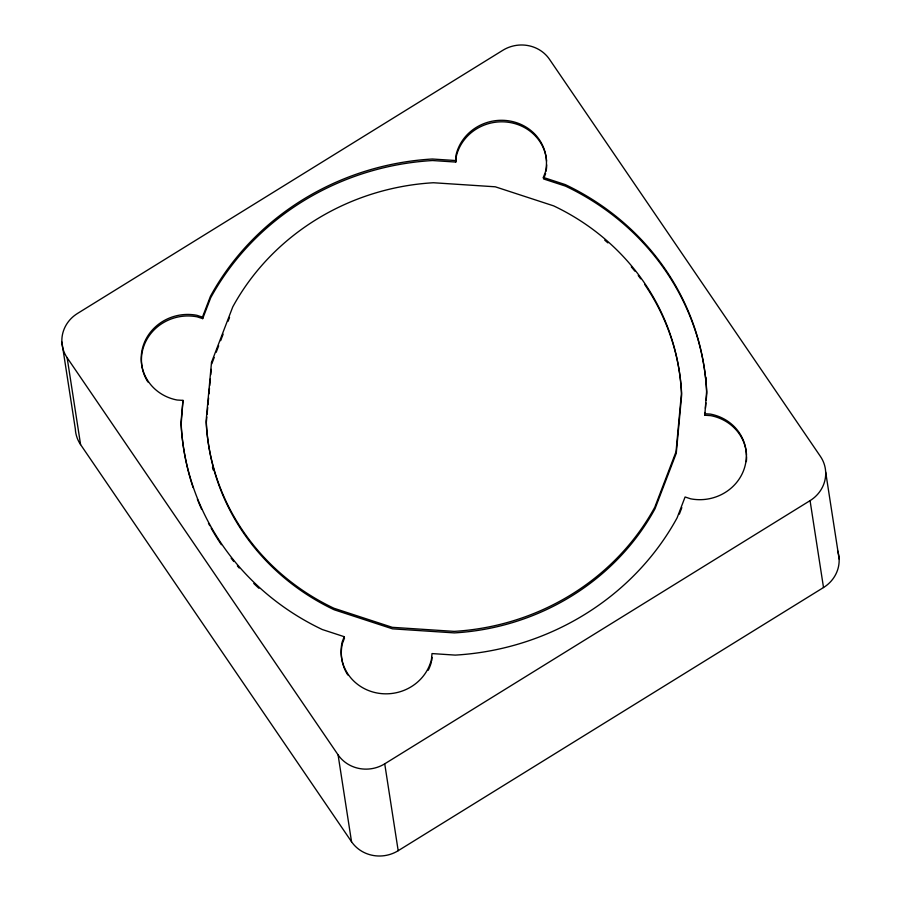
<?xml version="1.0" encoding="UTF-8"?>
<svg xmlns="http://www.w3.org/2000/svg" width="901" height="901" viewBox="0 0 901 901"><rect width="100%" height="100%" fill="white"/><g stroke="black" fill="none" stroke-linecap="round" stroke-linejoin="round"><path stroke-width="1.35" d="M147.899 381.99A45.816 43.158 -8.8 0 1 150.095 334.508A45.816 43.158 -8.8 0 1 197.094 316.814L202.702 318.639L202.466 317.129L196.857 315.294A45.816 43.158 -8.8 0 0 142.279 349.059A45.816 43.158 -8.8 0 0 177.046 400.01L182.993 400.393L180.966 422.366A263.407 248.147 -8.8 0 0 322.299 629.529L344.205 636.692L344.441 638.201L342.391 643.539A45.816 43.158 -8.8 0 0 343.427 665.873M206.836 416.983L206.329 422.423A238.213 224.417 -8.8 0 0 334.147 609.763L392.509 628.842L454.374 632.896A238.213 224.417 -8.8 0 0 655.027 508.75L676.268 453.259L681.685 394.728A238.213 224.417 -8.8 0 0 644.665 284.423M207.095 414.269L207.714 407.466M207.973 404.74L208.604 397.949M208.976 393.861L209.482 388.41M209.73 385.684L210.361 378.882M210.744 374.793L211.251 369.342M202.702 318.639L210.676 297.814A263.407 248.147 -8.8 0 1 432.548 160.536L455.771 162.056L456.064 154.916A45.816 43.158 -8.8 0 1 510.63 121.151A45.816 43.158 -8.8 0 1 545.387 172.102L543.348 177.429L543.585 178.95L565.49 186.113A263.407 248.147 -8.8 0 1 706.823 393.264L706.193 400.134M455.771 162.056L456.289 156.425A45.816 43.158 -8.8 0 1 504.29 121.872A45.816 43.158 -8.8 0 1 546.592 161.121M431.725 660.726L432.041 657.347M746.546 455.32A45.816 43.158 -8.8 0 0 710.743 415.631L704.796 415.237L706.587 391.755A263.407 248.147 -8.8 0 0 565.254 184.592L543.348 177.429M704.796 415.237L705.044 412.489M705.427 408.378L705.933 402.882M202.466 317.129L210.44 296.294A263.407 248.147 -8.8 0 1 432.311 159.015L455.534 160.536M211.746 363.891L214.224 357.438M216.195 352.268L218.673 345.815M220.655 340.657L223.121 334.192M228.054 321.297L229.541 317.434M344.205 636.692L342.166 642.019A45.816 43.158 -8.8 0 0 376.922 692.97A45.816 43.158 -8.8 0 0 431.489 659.205L432.007 653.574L455.242 655.106A263.407 248.147 -8.8 0 0 677.113 517.827L685.087 496.992L690.695 498.827A45.816 43.158 -8.8 0 0 745.262 465.062A45.816 43.158 -8.8 0 0 710.506 414.111L704.559 413.717M544.395 176.821L545.623 173.611M679.343 514.133L681.832 507.623M67.136 357.708L338.078 754.847A33.833 31.873 -8.8 0 0 384.727 763.823L810.067 500.641A33.833 31.873 -8.8 0 0 820.417 456.402L549.464 59.275A33.833 31.873 -8.8 0 0 502.814 50.298L77.486 313.469A33.833 31.873 -8.8 0 0 67.136 357.708L80.583 444.598L351.536 841.725A33.833 31.873 -8.8 0 0 398.186 850.702L823.514 587.531A33.833 31.873 -8.8 0 0 837.592 550.77M825.676 472.068L839.124 558.947M810.067 500.641L823.514 587.531M384.727 763.823L398.186 850.702M338.078 754.847L351.536 841.725M182.993 400.393L181.191 423.887A263.407 248.147 -8.8 0 0 193.118 487.565M61.876 342.053L75.324 428.932A33.833 31.873 -8.8 0 0 80.583 444.598M258.902 588.285A263.407 248.147 -8.8 0 1 253.767 583.443M239.204 568.013A263.407 248.147 -8.8 0 1 237.368 565.873M233.787 561.526A263.407 248.147 -8.8 0 1 231.163 558.226M221.364 544.711A263.407 248.147 -8.8 0 1 211.149 528.144M209.787 525.7A263.407 248.147 -8.8 0 1 208.469 523.233M201.7 509.448A263.407 248.147 -8.8 0 1 197.375 499.21M546.704 164.86A45.816 43.158 -8.8 0 1 546.119 171.156M746.58 456.57A45.816 43.158 -8.8 0 1 746.343 461.605M431.421 661.942A45.816 43.158 -8.8 0 1 428.234 670.276M347.786 674.962A45.816 43.158 -8.8 0 1 343.844 667.044M604.74 240.173A238.213 224.417 -8.8 0 1 607.893 242.887M631.308 266.831A238.213 224.417 -8.8 0 1 634.833 271.133M638.235 275.503A238.213 224.417 -8.8 0 1 640.712 278.826M705.708 377.215A263.407 248.147 -8.8 0 1 706.114 379.963M213.098 469.871A238.213 224.417 -8.8 0 1 212.467 467.135M211.51 362.371L206.104 420.902A238.213 224.417 -8.8 0 0 333.911 608.243L392.273 627.321L454.138 631.376A238.213 224.417 -8.8 0 0 654.79 507.229L676.032 451.739L681.449 393.219A238.213 224.417 -8.8 0 0 553.631 205.867L495.28 186.8L433.404 182.745A238.213 224.417 -8.8 0 0 232.762 306.892L211.51 362.371"/></g></svg>
